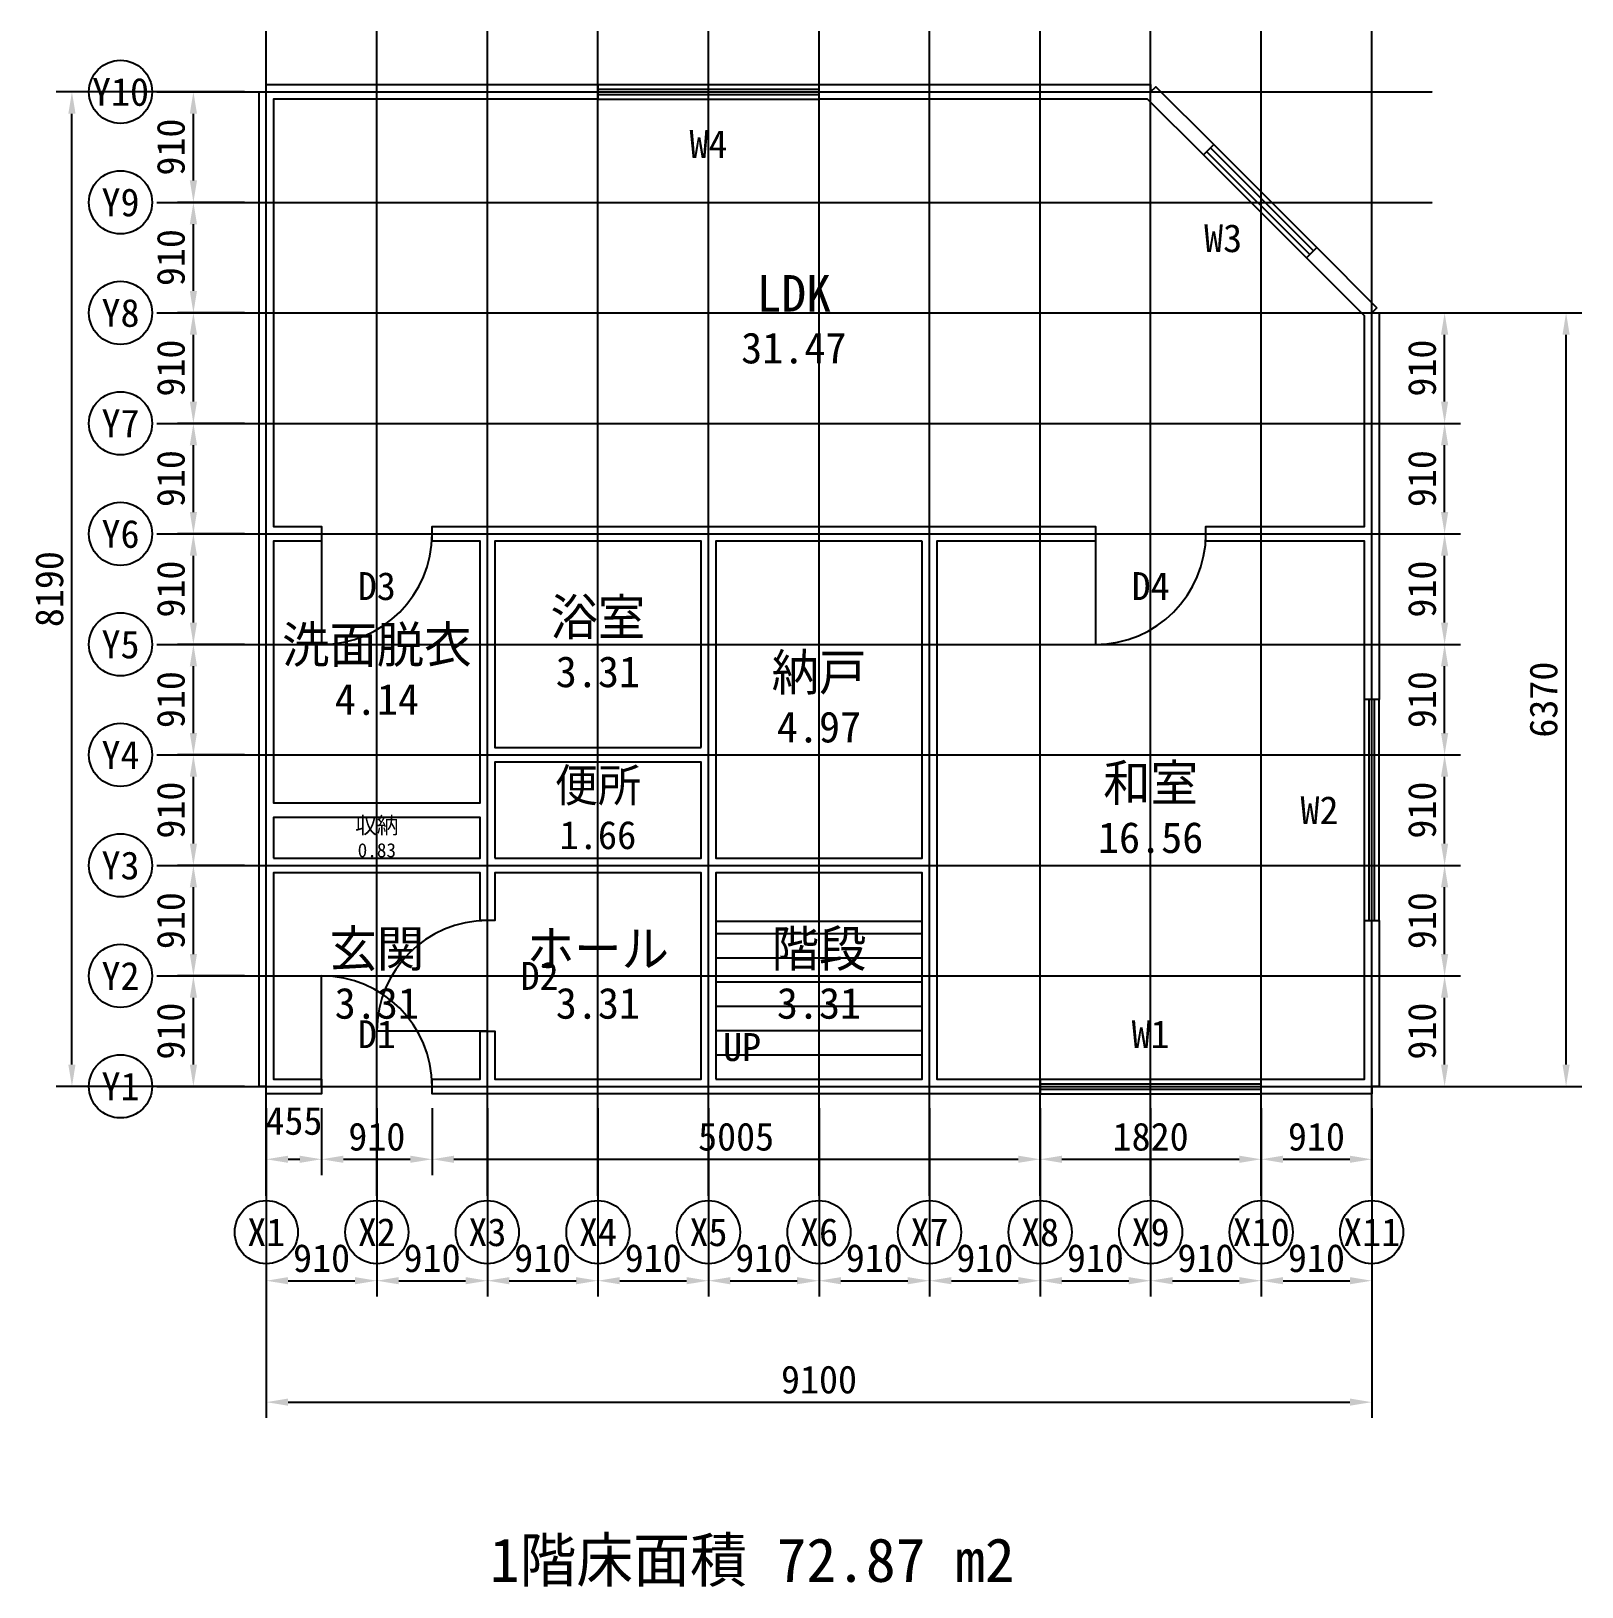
# Model space of a CAD drawing. Header units: millimetres. Extents: x -1936 to 10830, y -4121 to 8690.
import ezdxf
from ezdxf.enums import TextEntityAlignment as Align

# ---------------------------------------------------------------- set-up
doc = ezdxf.new("R2010")
doc.units = ezdxf.units.MM
doc.linetypes.add('CENTER', pattern=[5.08, 3.175, -0.635, 0.635, -0.635])
for name, color, linetype in [('DIM', 4, 'Continuous'), ('GRID', 8, 'CENTER'), ('OPENING', 3, 'Continuous'), ('ROOM', 5, 'Continuous'), ('STAIR', 2, 'Continuous'), ('TEXT', 7, 'Continuous'), ('WALL', 7, 'Continuous')]:
    doc.layers.add(name, color=color, linetype=linetype)
doc.dimstyles.new('PLAN', dxfattribs={"dimtxt": 230, "dimasz": 180, "dimexe": 130, "dimexo": 180, "dimgap": 70, "dimtad": 1, "dimdec": 0, "dimtxsty": 'Standard', "dimcen": 2.5, "dimazin": 3, "dimtfac": 1, "dimtmove": 0, "dimatfit": 3})

msp = doc.modelspace()

# ---------------------------------------------------------------- linework, layer by layer
at = {"layer": 'GRID'}
for p, q in [((0, -900), (0, 8690)), ((910, -900), (910, 8690)), ((1820, -900), (1820, 8690)), ((2730, -900), (2730, 8690)), ((3640, -900), (3640, 8690)), ((4550, -900), (4550, 8690)), ((5460, -900), (5460, 8690)), ((6370, -900), (6370, 8690)), ((7280, -900), (7280, 8690)), ((8190, -900), (8190, 8690)), ((9100, -900), (9100, 8690)), ((-900, 8190), (9600, 8190)), ((-900, 7280), (9600, 7280)), ((-900, 6370), (9600, 6370)), ((-900, 5460), (9600, 5460)), ((-900, 4550), (9600, 4550)), ((-900, 3640), (9600, 3640)), ((-900, 2730), (9600, 2730)), ((-900, 1820), (9600, 1820)), ((-900, 910), (9600, 910)), ((-900, 0), (9600, 0))]:
    msp.add_line(p, q, dxfattribs=at)
at = {"layer": 'GRID', "linetype": 'CONTINUOUS'}
for centre in [(-1200, 8190), (-1200, 7280), (-1200, 6370), (-1200, 5460), (-1200, 4550), (-1200, 3640), (-1200, 2730), (-1200, 1820), (-1200, 910), (-1200, 0), (0, -1200), (910, -1200), (1820, -1200), (2730, -1200), (3640, -1200), (4550, -1200), (5460, -1200), (6370, -1200), (7280, -1200), (8190, -1200), (9100, -1200)]:
    msp.add_circle(centre, 260, dxfattribs=at)
at = {"layer": 'OPENING'}
for p, q in [((2730, 8250), (4550, 8250)), ((2730, 8212), (4550, 8212)), ((2730, 8168), (4550, 8168)), ((2730, 8130), (4550, 8130)), ((8589.5, 6849.4), (7740.9, 7697.9)), ((8620.6, 6880.5), (7772.1, 7729.1)), ((8647.5, 6907.4), (7798.9, 7755.9)), ((8562.6, 6822.5), (7714.1, 7671.1)), ((455, 4550), (455, 3640)), ((6825, 4550), (6825, 3640)), ((9040, 1365), (9040, 3185)), ((9078, 1365), (9078, 3185)), ((9122, 1365), (9122, 3185)), ((9160, 1365), (9160, 3185)), ((455, 0), (455, 910)), ((1820, 455), (910, 455)), ((6370, 60), (8190, 60)), ((6370, 22), (8190, 22)), ((6370, -22), (8190, -22)), ((6370, -60), (8190, -60))]:
    msp.add_line(p, q, dxfattribs=at)
for centre, start, end in [((455, 4550), -90, 0), ((6825, 4550), -90, 0), ((1820, 455), 90, 180), ((455, 0), 0, 90)]:
    msp.add_arc(centre, 910, start, end, dxfattribs=at)
at = {"layer": 'STAIR'}
for p, q in [((3700, 1360), (5400, 1360)), ((4550, 60), (4550, 1360)), ((3700, 1260), (4550, 1260)), ((4550, 1260), (5400, 1260)), ((3700, 1060), (4550, 1060)), ((4550, 1060), (5400, 1060)), ((3700, 860), (4550, 860)), ((4550, 860), (5400, 860)), ((3700, 660), (4550, 660)), ((4550, 660), (5400, 660)), ((3700, 460), (4550, 460)), ((4550, 460), (5400, 460)), ((3700, 260), (4550, 260)), ((4550, 260), (5400, 260))]:
    msp.add_line(p, q, dxfattribs=at)
at = {"layer": 'WALL'}
for points in [[(-60, 8190), (0, 8190), (0, 8250), (2730, 8250), (2730, 8130), (60, 8130), (60, 4610), (455, 4610), (455, 4490), (60, 4490), (60, 2335), (1760, 2335), (1760, 4490), (1365, 4490), (1365, 4610), (6825, 4610), (6825, 4490), (5520, 4490), (5520, 60), (6370, 60), (6370, -60), (1365, -60), (1365, 60), (1760, 60), (1760, 455), (1880, 455), (1880, 60), (3580, 60), (3580, 1760), (1880, 1760), (1880, 1365), (1760, 1365), (1760, 1760), (60, 1760), (60, 60), (455, 60), (455, -60), (0, -60), (0, 0), (-60, 0), (-60, 8190)], [(7280, 8250), (7280, 8190), (7322.4, 8232.4), (7798.9, 7755.9), (7714.1, 7671.1), (7255.1, 8130), (4550, 8130), (4550, 8250), (7280, 8250)], [(9142.4, 6412.4), (9100, 6370), (9160, 6370), (9160, 3185), (9040, 3185), (9040, 4490), (7735, 4490), (7735, 4610), (9040, 4610), (9040, 6345.1), (8562.6, 6822.5), (8647.5, 6907.4), (9142.4, 6412.4)], [(3580, 2790), (3580, 4490), (1880, 4490), (1880, 2790), (3580, 2790)], [(5400, 4490), (3700, 4490), (3700, 1880), (5400, 1880), (5400, 4490)], [(1880, 1880), (3580, 1880), (3580, 2670), (1880, 2670), (1880, 1880)], [(60, 1880), (1760, 1880), (1760, 2215), (60, 2215), (60, 1880)], [(3700, 60), (5400, 60), (5400, 1760), (3700, 1760), (3700, 60)], [(9160, 0), (9100, 0), (9100, -60), (8190, -60), (8190, 60), (9040, 60), (9040, 1365), (9160, 1365), (9160, 0)]]:
    msp.add_lwpolyline(points, close=True, dxfattribs=at)

# ---------------------------------------------------------------- texts
at = {"layer": 'GRID', "linetype": 'CONTINUOUS'}
for s, p in [('Y10', (-1200, 8190)), ('Y9', (-1200, 7280)), ('Y8', (-1200, 6370)), ('Y7', (-1200, 5460)), ('Y6', (-1200, 4550)), ('Y5', (-1200, 3640)), ('Y4', (-1200, 2730)), ('Y3', (-1200, 1820)), ('Y2', (-1200, 910)), ('Y1', (-1200, 0)), ('X1', (0, -1200)), ('X2', (910, -1200)), ('X3', (1820, -1200)), ('X4', (2730, -1200)), ('X5', (3640, -1200)), ('X6', (4550, -1200)), ('X7', (5460, -1200)), ('X8', (6370, -1200)), ('X9', (7280, -1200)), ('X10', (8190, -1200)), ('X11', (9100, -1200))]:
    msp.add_text(s, height=230, dxfattribs=at).set_placement(p, align=Align.MIDDLE_CENTER)
at = {"layer": 'OPENING'}
for s, p in [('W4', (3640, 7760)), ('W3', (7876.7, 6985.2)), ('D3', (910, 4120)), ('D4', (7280, 4120)), ('W2', (8670, 2275)), ('D2', (2250, 910)), ('D1', (910, 430)), ('W1', (7280, 430))]:
    msp.add_text(s, height=230, dxfattribs=at).set_placement(p, align=Align.MIDDLE_CENTER)
at = {"layer": 'ROOM'}
for s, height, p in [('LDK', 300, (4342.5, 6531.1)), ('31.47', 255, (4342.5, 6081.1)), ('浴室', 300, (2730, 3865)), ('洗面脱衣', 300, (910, 3637.5)), ('納戸', 300, (4550, 3410)), ('3.31', 255, (2730, 3415)), ('4.14', 255, (910, 3187.5)), ('4.97', 255, (4550, 2960)), ('和室', 300, (7280, 2500)), ('便所', 273, (2730, 2479.8)), ('収納', 136.5, (910, 2149.9)), ('1.66', 232.05, (2730, 2070.2)), ('16.56', 255, (7280, 2050)), ('0.83', 116.02, (910, 1945.1)), ('玄関', 300, (910, 1135)), ('ホール', 300, (2730, 1135)), ('階段', 300, (4550, 1135)), ('3.31', 255, (910, 685)), ('3.31', 255, (2730, 685)), ('3.31', 255, (4550, 685))]:
    msp.add_text(s, height=height, dxfattribs=at).set_placement(p, align=Align.MIDDLE_CENTER)
at = {"layer": 'STAIR'}
msp.add_text('UP', height=230, dxfattribs=at).set_placement((3760, 140), align=Align.BOTTOM_LEFT)
at = {"layer": 'TEXT'}
msp.add_text('1階床面積 72.87 m2', height=360, dxfattribs=at).set_placement((4000, -3900), align=Align.MIDDLE_CENTER)

# ---------------------------------------------------------------- dimensions: what is measured, and where the dimension line sits
at = {"layer": 'DIM'}
for base, p1, p2 in [((-1600, 0), (0, 0), (0, 8190)), ((-600, 7280), (0, 7280), (0, 8190)), ((-600, 6370), (0, 6370), (0, 7280)), ((-600, 5460), (0, 5460), (0, 6370)), ((9700, 5460), (9100, 5460), (9100, 6370)), ((10700, 0), (9100, 0), (9100, 6370)), ((-600, 4550), (0, 4550), (0, 5460)), ((9700, 4550), (9100, 4550), (9100, 5460)), ((-600, 3640), (0, 3640), (0, 4550)), ((9700, 3640), (9100, 3640), (9100, 4550)), ((-600, 2730), (0, 2730), (0, 3640)), ((9700, 2730), (9100, 2730), (9100, 3640)), ((-600, 1820), (0, 1820), (0, 2730)), ((9700, 1820), (9100, 1820), (9100, 2730)), ((-600, 910), (0, 910), (0, 1820)), ((9700, 910), (9100, 910), (9100, 1820)), ((-600, 0), (0, 0), (0, 910)), ((9700, 0), (9100, 0), (9100, 910))]:
    msp.add_linear_dim(base=base, p1=p1, p2=p2, angle=90, dimstyle='PLAN', dxfattribs=at).render()
for base, p1, p2 in [((0, -600), (0, 0), (455, 0)), ((0, -1600), (0, 0), (910, 0)), ((0, -2600), (0, 0), (9100, 0)), ((455, -600), (455, 0), (1365, 0)), ((910, -1600), (910, 0), (1820, 0)), ((1365, -600), (1365, 0), (6370, 0)), ((1820, -1600), (1820, 0), (2730, 0)), ((2730, -1600), (2730, 0), (3640, 0)), ((3640, -1600), (3640, 0), (4550, 0)), ((4550, -1600), (4550, 0), (5460, 0)), ((5460, -1600), (5460, 0), (6370, 0)), ((6370, -600), (6370, 0), (8190, 0)), ((6370, -1600), (6370, 0), (7280, 0)), ((7280, -1600), (7280, 0), (8190, 0)), ((8190, -600), (8190, 0), (9100, 0)), ((8190, -1600), (8190, 0), (9100, 0))]:
    msp.add_linear_dim(base=base, p1=p1, p2=p2, dimstyle='PLAN', dxfattribs=at).render()

doc.saveas('drawing.dxf')
